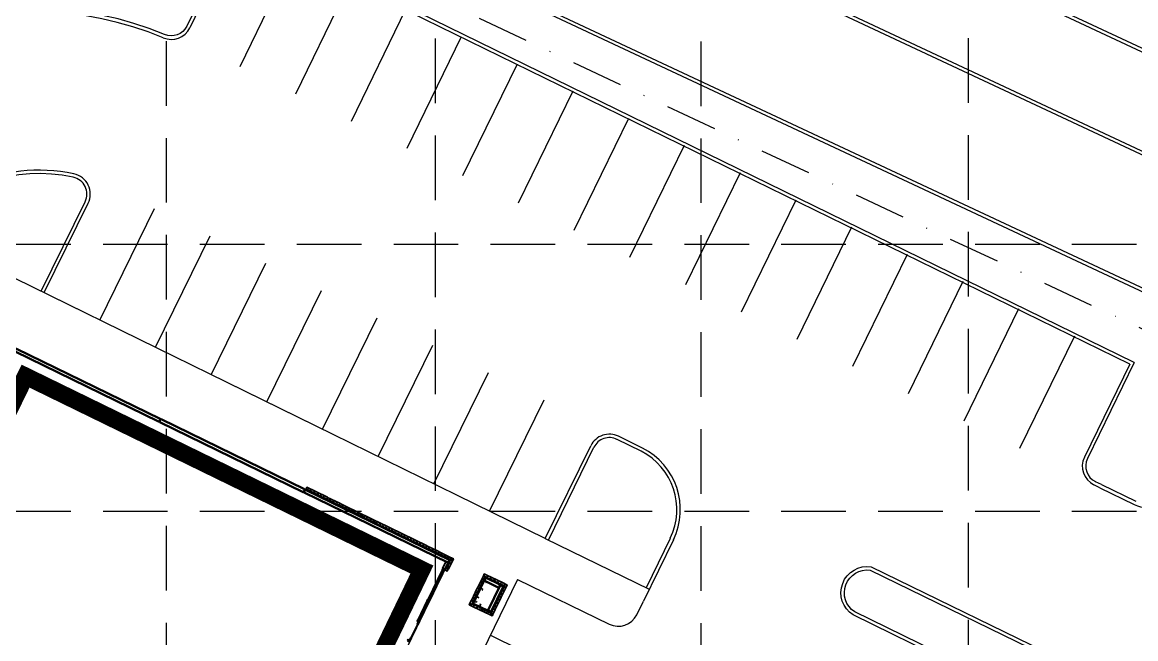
# Model space of a CAD drawing. Header units: inches. Extents: x -105549 to 5741, y -35602 to 5776.
# Drawn here: x 5370 to 5531.7, y 3818.6 to 3908 of the extents above; entities that cross this region are included whole.
import ezdxf

# ---------------------------------------------------------------- set-up
doc = ezdxf.new("R2010")
doc.units = ezdxf.units.IN
doc.header["$LTSCALE"] = 30
doc.header["$MEASUREMENT"] = 0
doc.linetypes.add('DASHDOT2', pattern=[0.5, 0.25, -0.125, 0, -0.125])
doc.linetypes.add('HIDDEN', pattern=[0.375, 0.25, -0.125])
for name, color, linetype in [('A-SITE-CURB', 2, 'Continuous'), ('A-SITE-PKSTRIPE', 7, 'Continuous'), ('A-SITE-PROPERTY', 6, 'DASHDOT2'), ('Buildings', 3, 'Continuous'), ('Buildings Inner lines', 213, 'Continuous'), ('C-BLDG-OTLN', 8, 'Continuous'), ('GRID', 254, 'HIDDEN')]:
    doc.layers.add(name, color=color, linetype=linetype)
for name, color, linetype, lineweight in [('A-Wall-Detl-Fine', 70, 'Continuous', 18), ('A-Wall-Detl-Medm', 5, 'Continuous', 35), ('A-Wall-Detl-Patt', 170, 'Continuous', 18), ('A-Wall-Detl-Thin', 7, 'Continuous', 25), ('A-Wall-Tilt', 3, 'Continuous', 50)]:
    doc.layers.add(name, color=color, linetype=linetype, lineweight=lineweight)
pattern_1 = [(198.99537, (5299.82832, 3964.60672), (-0.1220594, 0.3545793), []), (198.99537, (5299.7508, 3964.44784), (-0.1220594, 0.3545793), [])]
pattern_2 = [(198.99537, (5298.3023, 3965.35116), (-0.1220594, 0.3545793), []), (198.99537, (5298.2248, 3965.1923), (-0.1220594, 0.3545793), [])]

# ---------------------------------------------------------------- blocks, each defined once
blk = doc.blocks.new('8410KC1')
at = {"layer": 'A-Wall-Detl-Fine'}
for p, q in [((1.75, 0.375), (1.875, 0.375)), ((1.875, 0.375), (1.875, 0.5)), ((2.375, 0.3125), (2.125, 0.3125)), ((2.625, 0.5), (2.625, 0.375)), ((2.625, 0.375), (2.75, 0.375)), ((1.75, -0.375), (1.875, -0.375)), ((1.875, -0.375), (1.875, -0.5)), ((2.375, -0.3125), (2.125, -0.3125)), ((2.625, -0.5), (2.625, -0.375)), ((2.625, -0.375), (2.75, -0.375))]:
    blk.add_line(p, q, dxfattribs=at)
for points in [[(1.875, 0.5), (1.625, 0.5), (1.625, 0.75), (1.875, 0.75)], [(1.75, 0.375), (1.75, 0.0625), (2.75, 0.0625), (2.75, 0.375)], [(1.875, 0.5), (2.125, 0.3125), (2.125, 0.9375)], [(2.625, 0.5), (2.375, 0.3125), (2.375, 0.9375)], [(2.625, 0.75), (2.875, 0.75), (2.875, 0.5), (2.625, 0.5)], [(1.875, -0.5), (1.625, -0.5), (1.625, -0.75), (1.875, -0.75)], [(1.75, -0.375), (1.75, -0.0625), (2.75, -0.0625), (2.75, -0.375)], [(1.875, -0.5), (2.125, -0.3125), (2.125, -0.9375)], [(2.625, -0.5), (2.375, -0.3125), (2.375, -0.9375)], [(2.625, -0.75), (2.875, -0.75), (2.875, -0.5), (2.625, -0.5)]]:
    blk.add_lwpolyline(points, dxfattribs=at)
at = {"layer": 'A-Wall-Detl-Medm'}
for p, q in [((1.5, 0.5), (1.5, 0.5)), ((3, 0.5), (3, 0.5)), ((1.5, -0.5), (1.5, -0.5)), ((3, -0.5), (3, -0.5))]:
    blk.add_line(p, q, dxfattribs=at)
for points in [[(2.125, -2.875), (2.125, -0.9375), (1.875, -0.75), (1.875, -0.875), (0, -0.875), (0, 0.875), (1.875, 0.875), (1.875, 0.75), (2.125, 0.9375), (2.125, 2.875)], [(2.375, 2.875), (2.375, 0.9375), (2.625, 0.75), (2.625, 0.875), (4.5, 0.875), (4.5, -0.875), (2.625, -0.875), (2.625, -0.75), (2.375, -0.9375), (2.375, -2.875)]]:
    blk.add_lwpolyline(points, dxfattribs=at)
at = {"layer": 'A-Wall-Detl-Thin'}
for points in [[(1.625, -0.375), (1.625, 0.375), (1.5, 0.375), (1.5, 0.75), (0.125, 0.75), (0.125, -0.75), (1.5, -0.75), (1.5, -0.375)], [(2.875, 0.375), (2.875, -0.375), (3, -0.375), (3, -0.75), (4.375, -0.75), (4.375, 0.75), (3, 0.75), (3, 0.375)]]:
    blk.add_lwpolyline(points, close=True, dxfattribs=at)
blk = doc.blocks.new('8410BJ1')
at = {"layer": 'A-Wall-Detl-Fine'}
for p, q in [((1.6, 0.2), (1.6, 0.1)), ((1.7, 0.1), (1.7, 0)), ((1.9, 1.1), (2.6, 0.7)), ((2.6, 1.1), (1.9, 0.7)), ((2.1, 1.1), (2.1, 1.8)), ((2.4, 1.1), (2.4, 1.8)), ((2.6, 0), (2.6, 0.1)), ((2.9, 0.2), (2.9, 0.1)), ((0.5, -4.2), (0.3, -4.2)), ((0.5, -4.3), (0.5, -4.2)), ((0.7, -4.1), (0.7, -4.8)), ((1, -4.1), (0.7, -4.1)), ((1, -4.1), (1, -4.8)), ((1.4, -4.2), (1.2, -4.2)), ((1.2, -4.2), (1.2, -4.3)), ((1.9, -0.2), (1.7, -0.1)), ((1.7, -0.1), (1.7, -0.3)), ((3, 0), (2.6, 0)), ((3, 0), (2.7, 0))]:
    blk.add_line(p, q, dxfattribs=at)
for points in [[(1.5, 0.1), (1.9, 0.1), (1.9, -0.2), (2.2, -0.2), (2.2, -0.4), (1.9, -0.4)], [(1.9, 1.6), (1.6, 1.6), (1.6, 1.4), (1.9, 1.4), (2.1, 1.2)], [(1.6, 0.2), (2, 0.2), (2, -0.1), (2.2, -0.1), (2.2, 0.2), (2.9, 0.2)], [(1.9, 1.4), (1.9, 1.2), (1.7, 1.2), (1.7, 0.7), (1.9, 0.7)], [(2.6, 0.2), (2.6, 0.3), (2.8, 0.3), (2.8, 0.5), (1.7, 0.5), (1.7, 0.3), (1.9, 0.3), (1.9, 0.2)], [(2.4, 1.1), (2.6, 1.1), (2.6, 0.7), (1.9, 0.7), (1.9, 1.1), (2.1, 1.1)], [(2.7, 0), (2.7, -0.1), (2.9, -0.1), (2.9, -0.4), (2.3, -0.4), (2.3, 0.1), (2.9, 0.1)], [(2.4, 1.2), (2.6, 1.4), (2.9, 1.4), (2.9, 1.6), (2.6, 1.6)], [(2.6, 0.7), (2.8, 0.7), (2.8, 1.2), (2.6, 1.2), (2.6, 1.4)], [(0.3, -4.2), (0.3, -4.1), (0.7, -4.1), (0.5, -4.3), (0.3, -4.3), (0.3, -4.6), (0.5, -4.6)], [(1.2, -4.6), (1.4, -4.6), (1.4, -4.3), (1.2, -4.3), (1, -4.1), (1.4, -4.1), (1.4, -4.2)]]:
    blk.add_lwpolyline(points, dxfattribs=at)
for points in [[(0.1, -4.1), (0.2, -4.1), (0.2, -4.6), (0.1, -4.6)], [(1.7, -4.1), (1.5, -4.1), (1.5, -4.6), (1.7, -4.6)]]:
    blk.add_lwpolyline(points, close=True, dxfattribs=at)
at = {"layer": 'A-Wall-Detl-Medm'}
for points in [[(1.7, 0), (0, 0), (0, 1.7), (1.9, 1.7), (1.9, 1.6), (2.1, 1.8), (2.1, 3.8)], [(1.7, -0.6), (1.9, -0.4), (1.9, -0.5), (3, -0.5), (3, 0), (4.5, 0), (4.5, 1.7), (2.6, 1.7), (2.6, 1.6), (2.4, 1.8), (2.4, 3.8)], [(0.5, -4.7), (0, -4.7), (0, -0.1), (1.7, -0.3), (1.7, -4.7), (1.2, -4.7), (1.2, -4.6), (1, -4.8), (1, -6.6)], [(0.7, -6.6), (0.7, -4.8), (0.5, -4.6), (0.5, -4.7)]]:
    blk.add_lwpolyline(points, dxfattribs=at)
at = {"layer": 'A-Wall-Detl-Thin'}
blk.add_line((2.1, 1.1), (2.4, 1.1), dxfattribs=at)
for points in [[(1.5, 0.1), (0.1, 0.1), (0.1, 1.6), (1.5, 1.6), (1.5, 1.2), (1.6, 1.2), (1.6, 0.3), (1.5, 0.3)], [(4.4, 1.6), (3, 1.6), (3, 1.2), (2.9, 1.2), (2.9, 0.3), (3, 0.3), (3, 0.1), (4.4, 0.1)], [(0.1, -0.3), (1.6, -0.4), (1.6, -4), (0.1, -4)]]:
    blk.add_lwpolyline(points, close=True, dxfattribs=at)
blk = doc.blocks.new('8410HH1')
at = {"layer": 'A-Wall-Detl-Fine'}
for p, q in [((3, 0), (3, 0)), ((1.7, -1.2), (1.9, -1.2)), ((1.9, -1.2), (1.9, -1.4)), ((2.4, -1.2), (2.1, -1.2)), ((2.6, -1.4), (2.6, -1.2)), ((2.6, -1.2), (2.7, -1.2))]:
    blk.add_line(p, q, dxfattribs=at)
for points in [[(1.9, -1.4), (1.6, -1.4), (1.6, -1.6), (1.9, -1.6)], [(2.7, -1.2), (2.7, -0.9), (1.7, -0.9), (1.7, -1.2)], [(1.9, -1.4), (2.1, -1.2), (2.1, -1.8)], [(2.6, -1.4), (2.4, -1.2), (2.4, -1.8)], [(2.6, -1.6), (2.9, -1.6), (2.9, -1.4), (2.6, -1.4)]]:
    blk.add_lwpolyline(points, dxfattribs=at)
at = {"layer": 'A-Wall-Detl-Medm'}
for points in [[(2.4, -1.8), (2.6, -1.6), (2.6, -1.8), (4.5, -1.8), (4.5, 0), (0, 0), (0, -1.8), (1.9, -1.8), (1.9, -1.6), (2.1, -1.8), (2.1, -3.8)], [(2.4, -1.8), (2.4, -3.8)]]:
    blk.add_lwpolyline(points, dxfattribs=at)
at = {"layer": 'A-Wall-Detl-Thin'}
for points in [[(1.5, -1.6), (0.1, -1.6), (0.1, -0.1), (4.4, -0.1), (4.4, -1.6), (3, -1.6)], [(3, -1.6), (3, -1.2), (2.9, -1.2), (2.9, -0.8), (1.6, -0.8), (1.6, -1.2), (1.5, -1.2), (1.5, -1.6)]]:
    blk.add_lwpolyline(points, dxfattribs=at)

msp = doc.modelspace()

# ---------------------------------------------------------------- hatches: boundary and pattern name
at = {"layer": 'A-Wall-Detl-Patt'}
h = msp.add_hatch(dxfattribs=at)
h.set_pattern_fill('ANSI32', angle=153.9954, style=0)
h.set_pattern_definition([(108.99537, (5309.16717, 3906.0876), (0.3545793, 0.1220594), []), (108.99537, (5309.0083, 3906.1651), (0.3545793, 0.1220594), [])])
h.paths.add_polyline_path([(5411.49, 3840.18), (5411.44, 3840.07), (5411.17, 3840.21), (5411.35, 3840.58), (5412.55, 3840), (5412.41, 3839.72)])
h = msp.add_hatch(dxfattribs=at)
h.set_pattern_fill('ANSI32', angle=153.9954, style=0)
h.set_pattern_definition([(288.99537, (5274.3575, 3699.37348), (-0.3545793, -0.1220594), []), (288.99537, (5274.51637, 3699.29597), (-0.3545793, -0.1220594), [])])
h.paths.add_polyline_path([(5414.21, 3838.85), (5414.34, 3839.12), (5412.57, 3839.98), (5412.44, 3839.71)])
h = msp.add_hatch(dxfattribs=at)
h.set_pattern_fill('ANSI32', angle=153.9954, style=0)
h.set_pattern_definition([(288.99537, (5276.155, 3698.4966), (-0.3545793, -0.1220594), []), (288.99537, (5276.3139, 3698.4191), (-0.3545793, -0.1220594), [])])
h.paths.add_polyline_path([(5416.01, 3837.97), (5416.14, 3838.24), (5414.37, 3839.1), (5414.24, 3838.83)])
h = msp.add_hatch(dxfattribs=at)
h.set_pattern_fill('ANSI32', angle=153.9954, style=0)
h.set_pattern_definition([(288.99537, (5277.95252, 3697.6197), (-0.3545793, -0.1220594), []), (288.99537, (5278.1114, 3697.5422), (-0.3545793, -0.1220594), [])])
h.paths.add_polyline_path([(5417.81, 3837.09), (5417.94, 3837.36), (5416.17, 3838.23), (5416.04, 3837.96)])
h = msp.add_hatch(dxfattribs=at)
h.set_pattern_fill('ANSI32', angle=153.9954, style=0)
h.set_pattern_definition([(288.99537, (5279.75004, 3696.7428), (-0.3545793, -0.1220594), []), (288.99537, (5279.90892, 3696.6653), (-0.3545793, -0.1220594), [])])
h.paths.add_polyline_path([(5419.6, 3836.22), (5419.74, 3836.49), (5417.97, 3837.35), (5417.83, 3837.08)])
h = msp.add_hatch(dxfattribs=at)
h.set_pattern_fill('ANSI32', angle=153.9954, style=0)
h.set_pattern_definition([(288.99537, (5281.54756, 3695.86593), (-0.3545793, -0.1220594), []), (288.99537, (5281.70644, 3695.78842), (-0.3545793, -0.1220594), [])])
h.paths.add_polyline_path([(5421.4, 3835.34), (5421.53, 3835.61), (5419.76, 3836.47), (5419.63, 3836.2)])
h = msp.add_hatch(dxfattribs=at)
h.set_pattern_fill('ANSI32', angle=153.9954, style=0)
h.set_pattern_definition([(288.99537, (5283.34508, 3694.98904), (-0.3545793, -0.1220594), []), (288.99537, (5283.50396, 3694.91153), (-0.3545793, -0.1220594), [])])
h.paths.add_polyline_path([(5423.2, 3834.46), (5423.33, 3834.73), (5421.56, 3835.6), (5421.43, 3835.33)])
h = msp.add_hatch(dxfattribs=at)
h.set_pattern_fill('ANSI32', angle=153.9954, style=0)
h.set_pattern_definition([(288.99537, (5285.1426, 3694.11215), (-0.3545793, -0.1220594), []), (288.99537, (5285.30147, 3694.03465), (-0.3545793, -0.1220594), [])])
h.paths.add_polyline_path([(5425, 3833.59), (5425.13, 3833.86), (5423.36, 3834.72), (5423.23, 3834.45)])
h = msp.add_hatch(dxfattribs=at)
h.set_pattern_fill('ANSI32', angle=153.9954, style=0)
h.set_pattern_definition([(288.99537, (5286.9401, 3693.23527), (-0.3545793, -0.1220594), []), (288.99537, (5287.099, 3693.15776), (-0.3545793, -0.1220594), [])])
h.paths.add_polyline_path([(5426.79, 3832.71), (5426.93, 3832.98), (5425.16, 3833.84), (5425.02, 3833.57)])
h = msp.add_hatch(dxfattribs=at)
h.set_pattern_fill('ANSI32', angle=153.9954, style=0)
h.set_pattern_definition([(288.99537, (5288.73763, 3692.35838), (-0.3545793, -0.1220594), []), (288.99537, (5288.8965, 3692.28087), (-0.3545793, -0.1220594), [])])
h.paths.add_polyline_path([(5428.59, 3831.83), (5428.72, 3832.1), (5426.95, 3832.97), (5426.82, 3832.69)])
h = msp.add_hatch(dxfattribs=at)
h.set_pattern_fill('ANSI32', angle=153.9954, style=0)
h.set_pattern_definition([(288.99537, (5290.53515, 3691.4815), (-0.3545793, -0.1220594), []), (288.99537, (5290.69403, 3691.404), (-0.3545793, -0.1220594), [])])
h.paths.add_polyline_path([(5430.39, 3830.95), (5430.52, 3831.23), (5428.75, 3832.09), (5428.62, 3831.82)])
h = msp.add_hatch(dxfattribs=at)
h.set_pattern_fill('ANSI32', angle=153.9954, style=0)
h.set_pattern_definition([(288.99537, (5292.33266, 3690.6046), (-0.3545793, -0.1220594), []), (288.99537, (5292.49154, 3690.5271), (-0.3545793, -0.1220594), [])])
h.paths.add_polyline_path([(5432.19, 3830.08), (5432.32, 3830.35), (5430.55, 3831.21), (5430.42, 3830.94)])
h = msp.add_hatch(dxfattribs=at)
h.set_pattern_fill('ANSI32', angle=153.9954, style=0)
h.set_pattern_definition([(288.99537, (5289.9079, 3691.7875), (-0.3545793, -0.1220594), []), (288.99537, (5290.06677, 3691.71), (-0.3545793, -0.1220594), [])])
h.paths.add_polyline_path([(5431.62, 3828.84), (5431.89, 3828.71), (5432.62, 3830.2), (5432.35, 3830.34)])
h = msp.add_hatch(dxfattribs=at)
h.set_pattern_fill('ANSI32', angle=153.9954, style=0)
h.set_pattern_definition([(198.99537, (5199.49026, 3681.2627), (0.1220594, -0.35457933), []), (198.99537, (5199.3314, 3681.34022), (0.1220594, -0.35457933), [])])
h.paths.add_polyline_path([(5431.81, 3829.62), (5431.36, 3828.69), (5431.4, 3828.66), (5431.5, 3828.86), (5431.86, 3829.6)])
h = msp.add_hatch(dxfattribs=at)
h.set_pattern_fill('ANSI32', angle=153.9954, style=0)
h.set_pattern_definition([(288.99537, (5293.05807, 3688.36155), (-0.3545793, -0.1220594), []), (288.99537, (5293.21695, 3688.28404), (-0.3545793, -0.1220594), [])])
h.paths.add_polyline_path([(5431.74, 3828.41), (5431.87, 3828.68), (5431.5, 3828.86), (5431.37, 3828.59)])
h = msp.add_hatch(dxfattribs=at)
h.set_pattern_fill('ANSI32', angle=333.9954, style=0)
h.set_pattern_definition([(288.99537, (5298.3023, 3965.35116), (-0.3545793, -0.1220594), []), (288.99537, (5298.4612, 3965.27366), (-0.3545793, -0.1220594), [])])
h.paths.add_polyline_path([(5437.1, 3827.04), (5435.48, 3823.71), (5435.52, 3823.69), (5437.15, 3827.02)])
h = msp.add_hatch(dxfattribs=at)
h.set_pattern_fill('ANSI32', angle=63.9954, style=0)
h.set_pattern_definition([(198.99537, (5296.63014, 3965.796), (-0.1220594, 0.3545793), []), (198.99537, (5296.55264, 3965.63714), (-0.1220594, 0.3545793), [])])
h.paths.add_polyline_path([(5436.1, 3825.94), (5436.37, 3825.81), (5437.24, 3827.58), (5436.97, 3827.71)])
h = msp.add_hatch(dxfattribs=at)
h.set_pattern_fill('ANSI32', angle=63.9954, style=0)
h.set_pattern_definition(pattern_2)
h.paths.add_polyline_path([(5437.11, 3828.01), (5436.98, 3827.74), (5438.48, 3827.01), (5438.61, 3827.28)])
h = msp.add_hatch(dxfattribs=at)
h.set_pattern_fill('ANSI32', angle=63.9954, style=0)
h.set_pattern_definition(pattern_1)
h.paths.add_polyline_path([(5440.14, 3826.54), (5440, 3826.26), (5438.51, 3826.99), (5438.64, 3827.27)])
h = msp.add_hatch(dxfattribs=at)
h.set_pattern_fill('ANSI32', angle=63.9954, style=0)
h.set_pattern_definition([(198.99537, (5295.75325, 3963.9985), (-0.1220594, 0.3545793), []), (198.99537, (5295.67575, 3963.83962), (-0.1220594, 0.3545793), [])])
h.paths.add_polyline_path([(5435.23, 3824.14), (5435.5, 3824.01), (5436.36, 3825.78), (5436.09, 3825.91)])
h = msp.add_hatch(dxfattribs=at)
h.set_pattern_fill('ANSI32', angle=63.9954, style=0)
h.set_pattern_definition(pattern_1)
h.paths.add_polyline_path([(5439.3, 3824.75), (5439.57, 3824.62), (5440.44, 3826.39), (5440.16, 3826.52)])
h = msp.add_hatch(dxfattribs=at)
h.set_pattern_fill('ANSI32', angle=63.9954, style=0)
h.set_pattern_definition([(198.99537, (5294.87637, 3962.201), (-0.1220594, 0.3545793), []), (198.99537, (5294.79886, 3962.0421), (-0.1220594, 0.3545793), [])])
h.paths.add_polyline_path([(5434.92, 3823.52), (5435.19, 3823.38), (5435.48, 3823.98), (5435.21, 3824.12)])
h = msp.add_hatch(dxfattribs=at)
h.set_pattern_fill('ANSI32', angle=63.9954, style=0)
h.set_pattern_definition(pattern_2)
h.paths.add_polyline_path([(5435.35, 3823.64), (5435.22, 3823.37), (5436.72, 3822.64), (5436.85, 3822.91)])
h = msp.add_hatch(dxfattribs=at)
h.set_pattern_fill('ANSI32', angle=63.9954, style=0)
h.set_pattern_definition([(198.99537, (5296.4983, 3961.65315), (-0.1220594, 0.3545793), []), (198.99537, (5296.4208, 3961.49427), (-0.1220594, 0.3545793), [])])
h.paths.add_polyline_path([(5437.66, 3822.7), (5435.55, 3823.73), (5435.52, 3823.69), (5437.64, 3822.65)])
h = msp.add_hatch(dxfattribs=at)
h.set_pattern_fill('ANSI32', angle=63.9954, style=0)
h.set_pattern_definition([(198.99537, (5298.95144, 3962.8092), (-0.1220594, 0.3545793), []), (198.99537, (5298.87393, 3962.65033), (-0.1220594, 0.3545793), [])])
h.paths.add_polyline_path([(5438.42, 3822.96), (5438.7, 3822.82), (5439.56, 3824.59), (5439.29, 3824.72)])
h = msp.add_hatch(dxfattribs=at)
h.set_pattern_fill('ANSI32', angle=63.9954, style=0)
h.set_pattern_definition(pattern_1)
h.paths.add_polyline_path([(5436.88, 3822.9), (5436.75, 3822.63), (5438.24, 3821.9), (5438.38, 3822.17)])
h = msp.add_hatch(dxfattribs=at)
h.set_pattern_fill('ANSI32', angle=63.9954, style=0)
h.set_pattern_definition([(198.99537, (5298.07455, 3961.0117), (-0.1220594, 0.3545793), []), (198.99537, (5297.99704, 3960.8528), (-0.1220594, 0.3545793), [])])
h.paths.add_polyline_path([(5438.12, 3822.33), (5438.39, 3822.2), (5438.68, 3822.79), (5438.41, 3822.93)])

# ---------------------------------------------------------------- linework, layer by layer
at = {"layer": 'A-SITE-CURB', "color": 7}
for p, q in [((5420.39, 3941.35), (5551.19, 3880.1)), ((5539.02, 3865.92), (5383.72, 3938.65)), ((5383.93, 3939.1), (5539.24, 3866.37)), ((5531.45, 3858.66), (5401.19, 3922.36)), ((5401.42, 3921.69), (5394.36, 3907.23)), ((5530.78, 3858.43), (5401.42, 3921.69)), ((5513.43, 3913.24), (5557.12, 3892.78)), ((5372.79, 3869.02), (5379.16, 3882)), ((5373.24, 3868.8), (5379.61, 3881.78)), ((5445.96, 3833.13), (5354.24, 3878.11)), ((5530.78, 3858.43), (5524.2, 3844.94)), ((5531.45, 3858.66), (5524.65, 3844.73)), ((5460.09, 3846.25), (5456.59, 3847.97)), ((5445.96, 3833.12), (5452.57, 3846.59)), ((5446.41, 3832.9), (5453.02, 3846.37)), ((5459.87, 3845.8), (5456.37, 3847.52)), ((5526.45, 3840.51), (5525.58, 3840.93)), ((5526.67, 3840.96), (5525.8, 3841.38)), ((5526.45, 3840.51), (5531.44, 3838.08)), ((5526.67, 3840.96), (5531.65, 3838.53)), ((5445.96, 3833.13), (5461.05, 3825.77)), ((5464.55, 3832.95), (5460.2, 3824.03)), ((5464.1, 3833.16), (5460.6, 3825.98)), ((5441.94, 3827.19), (5382.36, 3705.05)), ((5441.94, 3827.19), (5455.24, 3820.7)), ((5459.25, 3822.08), (5460.2, 3824.03))]:
    msp.add_line(p, q, dxfattribs=at)
for points in [[(5420.61, 3941.81), (5551.4, 3880.55, 0.414214), (5557.38, 3882.72), (5559.08, 3886.34, 0.414214), (5556.91, 3892.33), (5513.22, 3912.79, 0.065004), (5507.18, 3914.71), (5479.1, 3919.77, -0.065004), (5472.81, 3921.77), (5423.87, 3944.7)], [(5401.19, 3922.36), (5393.91, 3907.45, -0.397348), (5390.7, 3906.24, 0.397511), (5328.41, 3882.76)], [(5504.83, 3815.12), (5490.63, 3822.05, -0.809534), (5493.27, 3829.04), (5522.25, 3814.91, -0.929069), (5518.81, 3808.38), (5504.75, 3815.16)]]:
    msp.add_lwpolyline(points, format="xyb", dxfattribs=at)
msp.add_lwpolyline([(5505.01, 3815.59), (5490.87, 3822.48, -0.79693), (5493.12, 3828.56), (5522.01, 3814.47, -0.924084), (5519.02, 3808.83)], format="xyb", close=True, dxfattribs=at)
for centre, radius, start, end in [((5372, 3861.49), 48, 67.3161, 153.9973), ((5391.67, 3908.55), 3, 247.3161, 333.9973), ((5372.52, 3862.57), 24, 77.9208, 151.1112), ((5372.52, 3862.57), 23.5, 77.9208, 139.3121), ((5376.92, 3883.1), 2.5, 333.8709, 77.9208), ((5376.92, 3883.1), 3, 333.8709, 77.9208), ((5455.26, 3845.27), 3, 63.8709, 153.8709), ((5455.26, 3845.27), 2.5, 63.8709, 153.8709), ((5455.56, 3837.33), 10, 333.9973, 63.111), ((5455.56, 3837.33), 9.5, 333.9973, 63.111), ((5526.9, 3843.63), 3, 153.9973, 243.9973), ((5526.9, 3843.63), 2.5, 153.9973, 243.9973), ((5533.63, 3842.57), 5, 243.9973, 334.9054), ((5456.55, 3823.4), 3, 243.9973, 333.9973)]:
    msp.add_arc(centre, radius, start, end, dxfattribs=at)
at = {"layer": 'A-SITE-PKSTRIPE', "color": 7}
for p, q in [((5409.5, 3917.75), (5401.61, 3901.56)), ((5417.59, 3913.8), (5409.69, 3897.61)), ((5425.68, 3909.86), (5417.78, 3893.65)), ((5433.77, 3905.91), (5425.86, 3889.7)), ((5441.86, 3901.96), (5433.95, 3885.75)), ((5449.95, 3898.02), (5442.03, 3881.79)), ((5458.04, 3894.07), (5450.12, 3877.84)), ((5466.13, 3890.13), (5458.2, 3873.88)), ((5474.22, 3886.18), (5466.29, 3869.93)), ((5482.3, 3882.24), (5474.37, 3865.98)), ((5490.39, 3878.29), (5482.46, 3862.02)), ((5498.48, 3874.34), (5490.54, 3858.07)), ((5506.57, 3870.4), (5498.63, 3854.12)), ((5514.66, 3866.45), (5506.71, 3850.16)), ((5522.75, 3862.51), (5514.8, 3846.21)), ((5437.99, 3819.1), (5455.07, 3810.77))]:
    msp.add_line(p, q, dxfattribs=at)
at = {"layer": 'A-SITE-PROPERTY', "color": 7}
msp.add_line((5662, 3802.91), (5386.27, 3932.04), dxfattribs=at)
at = {"layer": 'A-Wall-Detl-Medm', "color": 7}
for p, q in [((5431.03, 3828.75), (5431.4, 3828.66)), ((5429.07, 3824.33), (5431.05, 3828.39)), ((5429.09, 3824.32), (5431.07, 3828.39)), ((5427.63, 3821.38), (5428.89, 3823.97)), ((5427.65, 3821.37), (5428.91, 3823.96)), ((5426.52, 3818.85), (5427.36, 3820.55)), ((5426.54, 3818.84), (5427.37, 3820.55))]:
    msp.add_line(p, q, dxfattribs=at)
msp.add_lwpolyline([(5411.44, 3840.07), (5411.49, 3840.18), (5412.41, 3839.72), (5412.55, 3840), (5411.35, 3840.58), (5411.17, 3840.21)], dxfattribs=at)
for points in [[(5412.44, 3839.71), (5414.21, 3838.85), (5414.34, 3839.12), (5412.57, 3839.98)], [(5414.24, 3838.83), (5416.01, 3837.97), (5416.14, 3838.24), (5414.37, 3839.1)], [(5416.04, 3837.96), (5417.81, 3837.09), (5417.94, 3837.36), (5416.17, 3838.23)], [(5417.83, 3837.08), (5419.6, 3836.22), (5419.74, 3836.49), (5417.97, 3837.35)], [(5419.63, 3836.2), (5421.4, 3835.34), (5421.53, 3835.61), (5419.76, 3836.47)], [(5421.43, 3835.33), (5423.2, 3834.46), (5423.33, 3834.73), (5421.56, 3835.6)], [(5423.23, 3834.45), (5425, 3833.59), (5425.13, 3833.86), (5423.36, 3834.72)], [(5425.02, 3833.57), (5426.79, 3832.71), (5426.93, 3832.98), (5425.16, 3833.84)], [(5426.82, 3832.69), (5428.59, 3831.83), (5428.72, 3832.1), (5426.95, 3832.97)], [(5428.62, 3831.82), (5430.39, 3830.95), (5430.52, 3831.23), (5428.75, 3832.09)], [(5430.42, 3830.94), (5432.19, 3830.08), (5432.32, 3830.35), (5430.55, 3831.21)], [(5432.35, 3830.34), (5431.62, 3828.84), (5431.89, 3828.71), (5432.62, 3830.2)], [(5431.07, 3828.83), (5431.03, 3828.75), (5431.37, 3828.59), (5431.4, 3828.66)], [(5431.09, 3828.82), (5431.54, 3829.75), (5431.5, 3829.78), (5431.04, 3828.84)], [(5431.86, 3829.6), (5431.4, 3828.66), (5431.36, 3828.69), (5431.81, 3829.62)], [(5431.37, 3828.59), (5431.74, 3828.41), (5431.87, 3828.68), (5431.5, 3828.86)], [(5437.1, 3827.04), (5435.48, 3823.71), (5435.52, 3823.69), (5437.15, 3827.02)], [(5436.97, 3827.71), (5436.1, 3825.94), (5436.37, 3825.81), (5437.24, 3827.58)], [(5438.61, 3827.28), (5437.11, 3828.01), (5436.98, 3827.74), (5438.48, 3827.01)], [(5440.14, 3826.54), (5438.64, 3827.27), (5438.51, 3826.99), (5440, 3826.26)], [(5436.09, 3825.91), (5435.23, 3824.14), (5435.5, 3824.01), (5436.36, 3825.78)], [(5440.16, 3826.52), (5439.3, 3824.75), (5439.57, 3824.62), (5440.44, 3826.39)], [(5435.21, 3824.12), (5434.92, 3823.52), (5435.19, 3823.38), (5435.48, 3823.98)], [(5436.85, 3822.91), (5435.35, 3823.64), (5435.22, 3823.37), (5436.72, 3822.64)], [(5437.64, 3822.65), (5435.52, 3823.69), (5435.55, 3823.73), (5437.66, 3822.7)], [(5439.29, 3824.72), (5438.42, 3822.96), (5438.7, 3822.82), (5439.56, 3824.59)], [(5438.38, 3822.17), (5436.88, 3822.9), (5436.75, 3822.63), (5438.24, 3821.9)], [(5438.41, 3822.93), (5438.12, 3822.33), (5438.39, 3822.2), (5438.68, 3822.79)]]:
    msp.add_lwpolyline(points, close=True, dxfattribs=at)
at = {"layer": 'A-Wall-Detl-Thin', "color": 7}
for p, q in [((5430.97, 3828.62), (5428.84, 3824.26)), ((5431.3, 3828.46), (5429.18, 3824.09)), ((5428.77, 3824.13), (5427.4, 3821.31)), ((5429.11, 3823.96), (5427.74, 3821.15))]:
    msp.add_line(p, q, dxfattribs=at)
for points in [[(5431.39, 3828.81), (5431.4, 3828.8), (5431.35, 3828.7), (5431.1, 3828.82), (5431.15, 3828.93), (5431.16, 3828.92), (5431.16, 3828.93), (5431.15, 3828.94, 0.414214), (5431.14, 3828.93), (5431.09, 3828.83, 0.414214), (5431.1, 3828.81), (5431.35, 3828.69, 0.414214), (5431.36, 3828.7), (5431.41, 3828.8, 0.414214), (5431.41, 3828.81), (5431.4, 3828.82)], [(5431.74, 3829.52), (5431.75, 3829.51), (5431.8, 3829.62), (5431.55, 3829.74), (5431.5, 3829.64), (5431.51, 3829.63), (5431.5, 3829.62), (5431.49, 3829.63, -0.414214), (5431.49, 3829.64), (5431.54, 3829.75, -0.414214), (5431.55, 3829.75), (5431.8, 3829.63, -0.414214), (5431.81, 3829.61), (5431.76, 3829.51, -0.414214), (5431.75, 3829.51), (5431.74, 3829.51)], [(5437.11, 3826.9), (5437.1, 3826.9), (5437.16, 3827.01), (5437.41, 3826.88), (5437.36, 3826.78), (5437.35, 3826.78), (5437.34, 3826.77), (5437.35, 3826.77, 0.414214), (5437.37, 3826.77), (5437.42, 3826.88, 0.414214), (5437.41, 3826.89), (5437.16, 3827.01, 0.414214), (5437.15, 3827.01), (5437.1, 3826.91, 0.414214), (5437.1, 3826.89), (5437.11, 3826.89)], [(5436.58, 3825.79), (5436.57, 3825.8), (5436.62, 3825.9), (5436.87, 3825.78), (5436.82, 3825.67), (5436.81, 3825.68), (5436.8, 3825.67), (5436.81, 3825.66, 0.414214), (5436.83, 3825.67), (5436.88, 3825.77, 0.414214), (5436.87, 3825.79), (5436.62, 3825.91, 0.414214), (5436.61, 3825.9), (5436.56, 3825.8, 0.414214), (5436.56, 3825.79), (5436.57, 3825.78)], [(5435.67, 3823.7), (5435.66, 3823.69), (5435.56, 3823.74), (5435.68, 3823.99), (5435.79, 3823.94), (5435.78, 3823.93), (5435.79, 3823.93), (5435.8, 3823.94, 0.414214), (5435.79, 3823.95), (5435.69, 3824, 0.414214), (5435.68, 3824), (5435.55, 3823.74, 0.414214), (5435.56, 3823.73), (5435.66, 3823.68, 0.414214), (5435.67, 3823.68), (5435.68, 3823.69)], [(5435.75, 3824.11), (5435.74, 3824.11), (5435.69, 3824.01), (5435.95, 3823.89), (5436, 3823.99), (5435.99, 3823.99), (5435.99, 3824), (5436, 3824, -0.414214), (5436.01, 3823.98), (5435.96, 3823.88, -0.414214), (5435.94, 3823.88), (5435.69, 3824, -0.414214), (5435.68, 3824.01), (5435.73, 3824.12, -0.414214), (5435.75, 3824.12), (5435.76, 3824.12)], [(5435.99, 3824.59), (5435.98, 3824.6), (5436.03, 3824.7), (5436.28, 3824.58), (5436.23, 3824.48), (5436.22, 3824.48), (5436.22, 3824.47), (5436.23, 3824.47, 0.414214), (5436.24, 3824.47), (5436.29, 3824.57, 0.414214), (5436.29, 3824.59), (5436.04, 3824.71, 0.414214), (5436.02, 3824.71), (5435.97, 3824.6, 0.414214), (5435.98, 3824.59), (5435.99, 3824.59)], [(5436.36, 3823.36), (5436.36, 3823.35), (5436.46, 3823.3), (5436.58, 3823.55), (5436.48, 3823.6), (5436.48, 3823.59), (5436.47, 3823.6), (5436.47, 3823.61, -0.414214), (5436.48, 3823.61), (5436.59, 3823.56, -0.414214), (5436.59, 3823.55), (5436.47, 3823.29, -0.414214), (5436.46, 3823.29), (5436.35, 3823.34, -0.414214), (5436.35, 3823.35), (5436.35, 3823.36)], [(5437.56, 3822.77), (5437.56, 3822.76), (5437.66, 3822.71), (5437.78, 3822.97), (5437.68, 3823.02), (5437.67, 3823.01), (5437.66, 3823.01), (5437.67, 3823.02, -0.414214), (5437.68, 3823.03), (5437.79, 3822.98, -0.414214), (5437.79, 3822.96), (5437.67, 3822.71, -0.414214), (5437.65, 3822.71), (5437.55, 3822.76, -0.414214), (5437.55, 3822.77), (5437.55, 3822.78)]]:
    msp.add_lwpolyline(points, format="xyb", close=True, dxfattribs=at)
at = {"layer": 'A-Wall-Tilt', "color": 7}
for points in [[(5390.04, 3850.51), (5390.08, 3850.4), (5389.96, 3850.13), (5389.84, 3850.1), (5369.02, 3860.25), (5368.98, 3860.37), (5369.11, 3860.63), (5369.22, 3860.67)], [(5411.02, 3840.28), (5411.05, 3840.17), (5410.93, 3839.9), (5410.81, 3839.87), (5389.99, 3850.02), (5389.96, 3850.13), (5390.08, 3850.4), (5390.19, 3850.44)], [(5431.99, 3830.05), (5432.03, 3829.94), (5431.9, 3829.67), (5431.79, 3829.64), (5410.96, 3839.79), (5410.93, 3839.9), (5411.05, 3840.17), (5411.17, 3840.21)], [(5439.34, 3826.46), (5439.37, 3826.35), (5439.25, 3826.09), (5439.14, 3826.05), (5437.18, 3827.01), (5437.14, 3827.12), (5437.27, 3827.38), (5437.38, 3827.42)], [(5438.09, 3822.53), (5437.98, 3822.49), (5437.72, 3822.62), (5437.68, 3822.73), (5439.43, 3826.32), (5439.54, 3826.36), (5439.8, 3826.23), (5439.84, 3826.12)]]:
    msp.add_lwpolyline(points, close=True, dxfattribs=at)
at = {"layer": 'Buildings', "color": 7, "elevation": 0}
msp.add_lwpolyline([(5334.69, 3790.07), (5369.15, 3860.7), (5432.06, 3830.01), (5397.61, 3759.38)], close=True, dxfattribs=at)
at = {"layer": 'Buildings Inner lines', "color": 7, "const_width": 2.5, "elevation": 0}
msp.add_lwpolyline([(5296.56, 3705.05), (5370.53, 3856.69), (5428.05, 3828.63), (5368.45, 3705.05)], dxfattribs=at)
at = {"layer": 'C-BLDG-OTLN', "color": 7}
for p, q in [((5381.32, 3864.83), (5389.25, 3880.99)), ((5389.4, 3860.87), (5397.33, 3877.03)), ((5397.48, 3856.9), (5405.41, 3873.07)), ((5405.56, 3852.94), (5413.49, 3869.1)), ((5413.64, 3848.98), (5421.57, 3865.14)), ((5421.72, 3845.01), (5429.65, 3861.17)), ((5421.72, 3845.01), (5429.65, 3861.17)), ((5429.8, 3841.05), (5437.73, 3857.21)), ((5437.88, 3837.09), (5445.81, 3853.25))]:
    msp.add_line(p, q, dxfattribs=at)
at = {"layer": 'GRID', "color": 253, "linetype": 'HIDDEN', "ltscale": 1.25}
for p, q in [((5430.08, 3488.47), (5429.78, 5736.28)), ((5468.61, 3488.06), (5468.53, 5736.28)), ((5507.39, 3488.54), (5507.27, 5736.28)), ((5390.99, 3488.11), (5390.87, 5735.41)), ((4228.65, 3875.86), (5700.8, 3875.86)), ((4228.65, 3837.12), (5700.8, 3837.12))]:
    msp.add_line(p, q, dxfattribs=at)

# ---------------------------------------------------------------- block references
at = {"layer": 'A-Wall-Detl-Medm', "color": 7, "yscale": 0.08333333333575865, "zscale": 0.08333333333333333}
for name, p, xscale, rotation in [('8410HH1', (5431.03, 3828.75), 0.0833333333335514, 333.9953718034899), ('8410KC1', (5429.14, 3824.03), 0.08333333333355143, 153.9953718034899), ('8410BJ1', (5427.67, 3821.01, 0), -0.0833333333335514, 333.99537180349), ('8410BJ1', (5426.36, 3818.32, 0), 0.08333333333355143, 153.9953718034899)]:
    msp.add_blockref(name, p, dxfattribs=dict(at, xscale=xscale, rotation=rotation))

doc.saveas('drawing.dxf')
